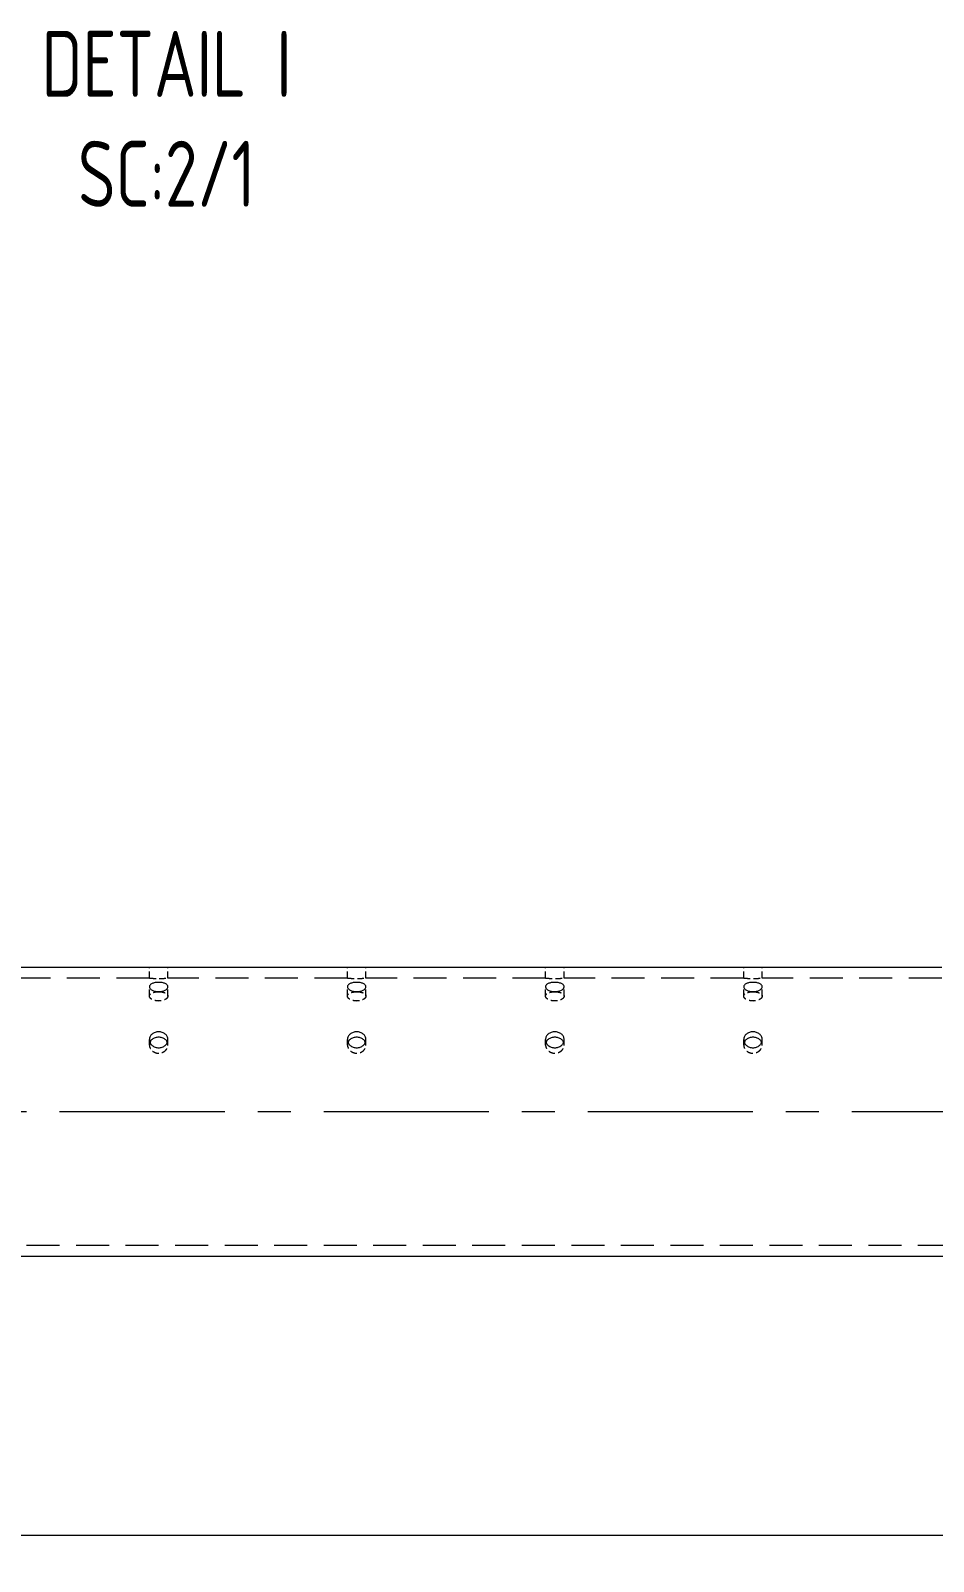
# Model space of a CAD drawing. Header units: millimetres. Extents: x -46397 to 283259, y -8690 to 23983.
# Drawn here: x 157375 to 158059, y 950 to 2110 of the extents above; entities that cross this region are included whole.
import ezdxf

# ---------------------------------------------------------------- set-up
doc = ezdxf.new("R2010")
doc.units = ezdxf.units.MM
doc.linetypes.add('CENTER', pattern=[2, 1.25, -0.25, 0.25, -0.25])
doc.linetypes.add('HIDDENX2', pattern=[0.75, 0.5, -0.25])
doc.layers.get('Defpoints').update_dxf_attribs({"lineweight": 0})
doc.layers.add('DUONGTAM', color=1, linetype='CENTER', lineweight=0)
doc.layers.add('PHANTOM 2', color=8, linetype='Continuous', lineweight=0)
doc.layers.add('flashshoot', color=7, linetype='Continuous')
doc.styles.add('GHI CHÚ 1', font='isocp_IV25.ttf', dxfattribs={"width": 0.8})
doc.styles.get("Standard").update_dxf_attribs({"font": 'isocp.shx', "width": 0.8})
doc.dimstyles.new('1-30SCALE', dxfattribs={"dimtxt": 75, "dimasz": 75, "dimexe": 37.5, "dimexo": 30, "dimgap": 30, "dimtad": 1, "dimtoh": 1, "dimdec": 0, "dimdsep": 46, "dimtxsty": 'GHI CHÚ 1', "dimcen": 0.09, "dimclrd": 256, "dimclre": 256, "dimclrt": 2, "dimadec": 0, "dimazin": 0, "dimtfac": 1, "dimtdec": 0, "dimtofl": 0, "dimtmove": 0, "dimatfit": 3, "dimfxl": 1, "dimlwd": 0, "dimlwe": 0, "dimarcsym": 0})

# ---------------------------------------------------------------- blocks, each defined once
blk = doc.blocks.new('A$C49aca623')
at = {"color": 2, "linetype": 'Continuous', "lineweight": 0, "ltscale": 10, "extrusion": (2.28848e-17, 1, 0)}
for p, q in [((-1497, -563.9), (-1633, -563.9)), ((-1347, -563.9), (-1483, -563.9)), ((-1197, -563.9), (-1333, -563.9)), ((-1047, -563.9), (-1183, -563.9)), ((-897, -563.9), (-1033, -563.9)), ((1960, -783), (-2832, -783))]:
    blk.add_line(p, q, dxfattribs=at)
at = {"color": 1, "linetype": 'HIDDENX2', "lineweight": 0, "ltscale": 10, "extrusion": (2.28848e-17, 1, 0)}
for p, q in [((-1497, -572.1), (-1497, -563.9)), ((-1483, -572.1), (-1483, -563.9)), ((-1347, -572.1), (-1347, -563.9)), ((-1333, -572.1), (-1333, -563.9)), ((-1197, -572.1), (-1197, -563.9)), ((-1183, -572.1), (-1183, -563.9)), ((-1047, -572.1), (-1047, -563.9)), ((-1033, -572.1), (-1033, -563.9)), ((-1497, -585.7), (-1497, -578.6)), ((-1483, -585.7), (-1483, -578.6)), ((-1347, -585.7), (-1347, -578.6)), ((-1333, -585.7), (-1333, -578.6)), ((-1197, -585.7), (-1197, -578.6)), ((-1183, -585.7), (-1183, -578.6)), ((-1047, -585.7), (-1047, -578.6)), ((-1033, -585.7), (-1033, -578.6)), ((-1497, -622.8), (-1497, -618.7)), ((-1483, -622.8), (-1483, -618.7)), ((-1347, -622.8), (-1347, -618.7)), ((-1333, -622.8), (-1333, -618.7)), ((-1197, -622.8), (-1197, -618.7)), ((-1183, -622.8), (-1183, -618.7)), ((-1047, -622.8), (-1047, -618.7)), ((-1033, -622.8), (-1033, -618.7))]:
    blk.add_line(p, q, dxfattribs=at)
at = {"color": 1, "linetype": 'HIDDENX2', "lineweight": 0, "ltscale": 50, "extrusion": (2.28848e-17, 1, 0)}
for p, q in [((-1497, -572.1), (-1633, -572.1)), ((-1347, -572.1), (-1483, -572.1)), ((-1197, -572.1), (-1333, -572.1)), ((-1047, -572.1), (-1183, -572.1)), ((-897, -572.1), (-1033, -572.1)), ((1960, -774.8), (-2832, -774.8))]:
    blk.add_line(p, q, dxfattribs=at)
at = {"color": 2, "linetype": 'Continuous', "lineweight": 0, "ltscale": 10}
for points, knots in [([(-1483, -563.9), (-1483, -563.9), (-1483, -563.9), (-1483.2, -563.9), (-1483.4, -563.9), (-1483.7, -563.9), (-1483.9, -564), (-1484.4, -564), (-1484.7, -564), (-1485.4, -564), (-1485.7, -564), (-1486.5, -564.1), (-1486.9, -564.1), (-1487.8, -564.1), (-1488.2, -564.1), (-1489.1, -564.1), (-1489.6, -564.1), (-1490.4, -564.1), (-1490.9, -564.1), (-1491.8, -564.1), (-1492.2, -564.1), (-1493.1, -564.1), (-1493.5, -564.1), (-1494.3, -564), (-1494.6, -564), (-1495.3, -564), (-1495.6, -564), (-1496.1, -564), (-1496.3, -563.9), (-1496.6, -563.9), (-1496.8, -563.9), (-1497, -563.9), (-1497, -563.9), (-1497, -563.9)], [10.550311, 10.550311, 10.550311, 10.550311, 11.869099, 11.869099, 13.187888, 13.187888, 14.506676, 14.506676, 15.825465, 15.825465, 17.144254, 17.144254, 18.463043, 18.463043, 19.781833, 19.781833, 21.100622, 21.100622, 22.419411, 22.419411, 23.7382, 23.7382, 25.05699, 25.05699, 26.375779, 26.375779, 27.694567, 27.694567, 29.013356, 29.013356, 30.332144, 30.332144, 31.650933, 31.650933, 31.650933, 31.650933]), ([(-1333, -563.9), (-1333, -563.9), (-1333, -563.9), (-1333.2, -563.9), (-1333.4, -563.9), (-1333.7, -563.9), (-1333.9, -564), (-1334.4, -564), (-1334.7, -564), (-1335.4, -564), (-1335.7, -564), (-1336.5, -564.1), (-1336.9, -564.1), (-1337.8, -564.1), (-1338.2, -564.1), (-1339.1, -564.1), (-1339.6, -564.1), (-1340.4, -564.1), (-1340.9, -564.1), (-1341.8, -564.1), (-1342.2, -564.1), (-1343.1, -564.1), (-1343.5, -564.1), (-1344.3, -564), (-1344.6, -564), (-1345.3, -564), (-1345.6, -564), (-1346.1, -564), (-1346.3, -563.9), (-1346.6, -563.9), (-1346.8, -563.9), (-1347, -563.9), (-1347, -563.9), (-1347, -563.9)], [10.550311, 10.550311, 10.550311, 10.550311, 11.869099, 11.869099, 13.187888, 13.187888, 14.506676, 14.506676, 15.825465, 15.825465, 17.144254, 17.144254, 18.463043, 18.463043, 19.781833, 19.781833, 21.100622, 21.100622, 22.419411, 22.419411, 23.7382, 23.7382, 25.05699, 25.05699, 26.375779, 26.375779, 27.694567, 27.694567, 29.013356, 29.013356, 30.332144, 30.332144, 31.650933, 31.650933, 31.650933, 31.650933]), ([(-1183, -563.9), (-1183, -563.9), (-1183, -563.9), (-1183.2, -563.9), (-1183.4, -563.9), (-1183.7, -563.9), (-1183.9, -564), (-1184.4, -564), (-1184.7, -564), (-1185.4, -564), (-1185.7, -564), (-1186.5, -564.1), (-1186.9, -564.1), (-1187.8, -564.1), (-1188.2, -564.1), (-1189.1, -564.1), (-1189.6, -564.1), (-1190.4, -564.1), (-1190.9, -564.1), (-1191.8, -564.1), (-1192.2, -564.1), (-1193.1, -564.1), (-1193.5, -564.1), (-1194.3, -564), (-1194.6, -564), (-1195.3, -564), (-1195.6, -564), (-1196.1, -564), (-1196.3, -563.9), (-1196.6, -563.9), (-1196.8, -563.9), (-1197, -563.9), (-1197, -563.9), (-1197, -563.9)], [10.550311, 10.550311, 10.550311, 10.550311, 11.869099, 11.869099, 13.187888, 13.187888, 14.506676, 14.506676, 15.825465, 15.825465, 17.144254, 17.144254, 18.463043, 18.463043, 19.781833, 19.781833, 21.100622, 21.100622, 22.419411, 22.419411, 23.7382, 23.7382, 25.05699, 25.05699, 26.375779, 26.375779, 27.694567, 27.694567, 29.013356, 29.013356, 30.332144, 30.332144, 31.650933, 31.650933, 31.650933, 31.650933]), ([(-1033, -563.9), (-1033, -563.9), (-1033, -563.9), (-1033.2, -563.9), (-1033.4, -563.9), (-1033.7, -563.9), (-1033.9, -564), (-1034.4, -564), (-1034.7, -564), (-1035.4, -564), (-1035.7, -564), (-1036.5, -564.1), (-1036.9, -564.1), (-1037.8, -564.1), (-1038.2, -564.1), (-1039.1, -564.1), (-1039.6, -564.1), (-1040.4, -564.1), (-1040.9, -564.1), (-1041.8, -564.1), (-1042.2, -564.1), (-1043.1, -564.1), (-1043.5, -564.1), (-1044.3, -564), (-1044.6, -564), (-1045.3, -564), (-1045.6, -564), (-1046.1, -564), (-1046.3, -563.9), (-1046.6, -563.9), (-1046.8, -563.9), (-1047, -563.9), (-1047, -563.9), (-1047, -563.9)], [10.550311, 10.550311, 10.550311, 10.550311, 11.869099, 11.869099, 13.187888, 13.187888, 14.506676, 14.506676, 15.825465, 15.825465, 17.144254, 17.144254, 18.463043, 18.463043, 19.781833, 19.781833, 21.100622, 21.100622, 22.419411, 22.419411, 23.7382, 23.7382, 25.05699, 25.05699, 26.375779, 26.375779, 27.694567, 27.694567, 29.013356, 29.013356, 30.332144, 30.332144, 31.650933, 31.650933, 31.650933, 31.650933]), ([(-1490, -575.3), (-1489.6, -575.3), (-1489.1, -575.3), (-1488.2, -575.4), (-1487.8, -575.4), (-1486.9, -575.6), (-1486.5, -575.7), (-1485.7, -575.9), (-1485.4, -576.1), (-1484.7, -576.3), (-1484.4, -576.5), (-1483.9, -576.9), (-1483.7, -577.1), (-1483.4, -577.5), (-1483.2, -577.7), (-1483, -578.1), (-1483, -578.4), (-1483, -578.8), (-1483, -579), (-1483.2, -579.5), (-1483.4, -579.7), (-1483.7, -580.2), (-1483.9, -580.4), (-1484.4, -580.8), (-1484.7, -581), (-1485.4, -581.3), (-1485.7, -581.5), (-1486.5, -581.8), (-1486.9, -581.9), (-1487.8, -582.1), (-1488.2, -582.1), (-1489.1, -582.2), (-1489.6, -582.3), (-1490.4, -582.3), (-1490.9, -582.2), (-1491.8, -582.1), (-1492.2, -582.1), (-1493.1, -581.9), (-1493.5, -581.8), (-1494.3, -581.5), (-1494.6, -581.3), (-1495.3, -581), (-1495.6, -580.8), (-1496.1, -580.4), (-1496.3, -580.2), (-1496.6, -579.7), (-1496.8, -579.5), (-1497, -579), (-1497, -578.8), (-1497, -578.4), (-1497, -578.1), (-1496.8, -577.7), (-1496.6, -577.5), (-1496.3, -577.1), (-1496.1, -576.9), (-1495.6, -576.5), (-1495.3, -576.3), (-1494.6, -576.1), (-1494.3, -575.9), (-1493.5, -575.7), (-1493.1, -575.6), (-1492.2, -575.4), (-1491.8, -575.4), (-1490.9, -575.3), (-1490.4, -575.3), (-1490, -575.3)], [0, 0, 0, 0, 1.318789, 1.318789, 2.637578, 2.637578, 3.956368, 3.956368, 5.275157, 5.275157, 6.593945, 6.593945, 7.912734, 7.912734, 9.231522, 9.231522, 10.550311, 10.550311, 11.869099, 11.869099, 13.187888, 13.187888, 14.506676, 14.506676, 15.825465, 15.825465, 17.144254, 17.144254, 18.463043, 18.463043, 19.781833, 19.781833, 21.100622, 21.100622, 22.419411, 22.419411, 23.7382, 23.7382, 25.05699, 25.05699, 26.375779, 26.375779, 27.694567, 27.694567, 29.013356, 29.013356, 30.332144, 30.332144, 31.650933, 31.650933, 32.969721, 32.969721, 34.28851, 34.28851, 35.607298, 35.607298, 36.926087, 36.926087, 38.244876, 38.244876, 39.563665, 39.563665, 40.882454, 40.882454, 42.201244, 42.201244, 42.201244, 42.201244]), ([(-1340, -575.3), (-1339.6, -575.3), (-1339.1, -575.3), (-1338.2, -575.4), (-1337.8, -575.4), (-1336.9, -575.6), (-1336.5, -575.7), (-1335.7, -575.9), (-1335.4, -576.1), (-1334.7, -576.3), (-1334.4, -576.5), (-1333.9, -576.9), (-1333.7, -577.1), (-1333.4, -577.5), (-1333.2, -577.7), (-1333, -578.1), (-1333, -578.4), (-1333, -578.8), (-1333, -579), (-1333.2, -579.5), (-1333.4, -579.7), (-1333.7, -580.2), (-1333.9, -580.4), (-1334.4, -580.8), (-1334.7, -581), (-1335.4, -581.3), (-1335.7, -581.5), (-1336.5, -581.8), (-1336.9, -581.9), (-1337.8, -582.1), (-1338.2, -582.1), (-1339.1, -582.2), (-1339.6, -582.3), (-1340.4, -582.3), (-1340.9, -582.2), (-1341.8, -582.1), (-1342.2, -582.1), (-1343.1, -581.9), (-1343.5, -581.8), (-1344.3, -581.5), (-1344.6, -581.3), (-1345.3, -581), (-1345.6, -580.8), (-1346.1, -580.4), (-1346.3, -580.2), (-1346.6, -579.7), (-1346.8, -579.5), (-1347, -579), (-1347, -578.8), (-1347, -578.4), (-1347, -578.1), (-1346.8, -577.7), (-1346.6, -577.5), (-1346.3, -577.1), (-1346.1, -576.9), (-1345.6, -576.5), (-1345.3, -576.3), (-1344.6, -576.1), (-1344.3, -575.9), (-1343.5, -575.7), (-1343.1, -575.6), (-1342.2, -575.4), (-1341.8, -575.4), (-1340.9, -575.3), (-1340.4, -575.3), (-1340, -575.3)], [0, 0, 0, 0, 1.318789, 1.318789, 2.637578, 2.637578, 3.956368, 3.956368, 5.275157, 5.275157, 6.593945, 6.593945, 7.912734, 7.912734, 9.231522, 9.231522, 10.550311, 10.550311, 11.869099, 11.869099, 13.187888, 13.187888, 14.506676, 14.506676, 15.825465, 15.825465, 17.144254, 17.144254, 18.463043, 18.463043, 19.781833, 19.781833, 21.100622, 21.100622, 22.419411, 22.419411, 23.7382, 23.7382, 25.05699, 25.05699, 26.375779, 26.375779, 27.694567, 27.694567, 29.013356, 29.013356, 30.332144, 30.332144, 31.650933, 31.650933, 32.969721, 32.969721, 34.28851, 34.28851, 35.607298, 35.607298, 36.926087, 36.926087, 38.244876, 38.244876, 39.563665, 39.563665, 40.882454, 40.882454, 42.201244, 42.201244, 42.201244, 42.201244]), ([(-1190, -575.3), (-1189.6, -575.3), (-1189.1, -575.3), (-1188.2, -575.4), (-1187.8, -575.4), (-1186.9, -575.6), (-1186.5, -575.7), (-1185.7, -575.9), (-1185.4, -576.1), (-1184.7, -576.3), (-1184.4, -576.5), (-1183.9, -576.9), (-1183.7, -577.1), (-1183.4, -577.5), (-1183.2, -577.7), (-1183, -578.1), (-1183, -578.4), (-1183, -578.8), (-1183, -579), (-1183.2, -579.5), (-1183.4, -579.7), (-1183.7, -580.2), (-1183.9, -580.4), (-1184.4, -580.8), (-1184.7, -581), (-1185.4, -581.3), (-1185.7, -581.5), (-1186.5, -581.8), (-1186.9, -581.9), (-1187.8, -582.1), (-1188.2, -582.1), (-1189.1, -582.2), (-1189.6, -582.3), (-1190.4, -582.3), (-1190.9, -582.2), (-1191.8, -582.1), (-1192.2, -582.1), (-1193.1, -581.9), (-1193.5, -581.8), (-1194.3, -581.5), (-1194.6, -581.3), (-1195.3, -581), (-1195.6, -580.8), (-1196.1, -580.4), (-1196.3, -580.2), (-1196.6, -579.7), (-1196.8, -579.5), (-1197, -579), (-1197, -578.8), (-1197, -578.4), (-1197, -578.1), (-1196.8, -577.7), (-1196.6, -577.5), (-1196.3, -577.1), (-1196.1, -576.9), (-1195.6, -576.5), (-1195.3, -576.3), (-1194.6, -576.1), (-1194.3, -575.9), (-1193.5, -575.7), (-1193.1, -575.6), (-1192.2, -575.4), (-1191.8, -575.4), (-1190.9, -575.3), (-1190.4, -575.3), (-1190, -575.3)], [0, 0, 0, 0, 1.318789, 1.318789, 2.637578, 2.637578, 3.956368, 3.956368, 5.275157, 5.275157, 6.593945, 6.593945, 7.912734, 7.912734, 9.231522, 9.231522, 10.550311, 10.550311, 11.869099, 11.869099, 13.187888, 13.187888, 14.506676, 14.506676, 15.825465, 15.825465, 17.144254, 17.144254, 18.463043, 18.463043, 19.781833, 19.781833, 21.100622, 21.100622, 22.419411, 22.419411, 23.7382, 23.7382, 25.05699, 25.05699, 26.375779, 26.375779, 27.694567, 27.694567, 29.013356, 29.013356, 30.332144, 30.332144, 31.650933, 31.650933, 32.969721, 32.969721, 34.28851, 34.28851, 35.607298, 35.607298, 36.926087, 36.926087, 38.244876, 38.244876, 39.563665, 39.563665, 40.882454, 40.882454, 42.201244, 42.201244, 42.201244, 42.201244]), ([(-1040, -575.3), (-1039.6, -575.3), (-1039.1, -575.3), (-1038.2, -575.4), (-1037.8, -575.4), (-1036.9, -575.6), (-1036.5, -575.7), (-1035.7, -575.9), (-1035.4, -576.1), (-1034.7, -576.3), (-1034.4, -576.5), (-1033.9, -576.9), (-1033.7, -577.1), (-1033.4, -577.5), (-1033.2, -577.7), (-1033, -578.1), (-1033, -578.4), (-1033, -578.8), (-1033, -579), (-1033.2, -579.5), (-1033.4, -579.7), (-1033.7, -580.2), (-1033.9, -580.4), (-1034.4, -580.8), (-1034.7, -581), (-1035.4, -581.3), (-1035.7, -581.5), (-1036.5, -581.8), (-1036.9, -581.9), (-1037.8, -582.1), (-1038.2, -582.1), (-1039.1, -582.2), (-1039.6, -582.3), (-1040.4, -582.3), (-1040.9, -582.2), (-1041.8, -582.1), (-1042.2, -582.1), (-1043.1, -581.9), (-1043.5, -581.8), (-1044.3, -581.5), (-1044.6, -581.3), (-1045.3, -581), (-1045.6, -580.8), (-1046.1, -580.4), (-1046.3, -580.2), (-1046.6, -579.7), (-1046.8, -579.5), (-1047, -579), (-1047, -578.8), (-1047, -578.4), (-1047, -578.1), (-1046.8, -577.7), (-1046.6, -577.5), (-1046.3, -577.1), (-1046.1, -576.9), (-1045.6, -576.5), (-1045.3, -576.3), (-1044.6, -576.1), (-1044.3, -575.9), (-1043.5, -575.7), (-1043.1, -575.6), (-1042.2, -575.4), (-1041.8, -575.4), (-1040.9, -575.3), (-1040.4, -575.3), (-1040, -575.3)], [0, 0, 0, 0, 1.318789, 1.318789, 2.637578, 2.637578, 3.956368, 3.956368, 5.275157, 5.275157, 6.593945, 6.593945, 7.912734, 7.912734, 9.231522, 9.231522, 10.550311, 10.550311, 11.869099, 11.869099, 13.187888, 13.187888, 14.506676, 14.506676, 15.825465, 15.825465, 17.144254, 17.144254, 18.463043, 18.463043, 19.781833, 19.781833, 21.100622, 21.100622, 22.419411, 22.419411, 23.7382, 23.7382, 25.05699, 25.05699, 26.375779, 26.375779, 27.694567, 27.694567, 29.013356, 29.013356, 30.332144, 30.332144, 31.650933, 31.650933, 32.969721, 32.969721, 34.28851, 34.28851, 35.607298, 35.607298, 36.926087, 36.926087, 38.244876, 38.244876, 39.563665, 39.563665, 40.882454, 40.882454, 42.201244, 42.201244, 42.201244, 42.201244]), ([(-1490, -612.7), (-1489.6, -612.7), (-1489.1, -612.8), (-1488.2, -612.9), (-1487.8, -613), (-1486.9, -613.3), (-1486.5, -613.5), (-1485.7, -613.9), (-1485.4, -614.2), (-1484.7, -614.7), (-1484.4, -615), (-1483.9, -615.7), (-1483.7, -616), (-1483.4, -616.7), (-1483.2, -617.1), (-1483, -617.9), (-1483, -618.3), (-1483, -619.1), (-1483, -619.5), (-1483.2, -620.2), (-1483.4, -620.6), (-1483.7, -621.4), (-1483.9, -621.8), (-1484.4, -622.4), (-1484.7, -622.7), (-1485.4, -623.3), (-1485.7, -623.6), (-1486.5, -624), (-1486.9, -624.2), (-1487.8, -624.5), (-1488.2, -624.7), (-1489.1, -624.8), (-1489.6, -624.8), (-1490.4, -624.8), (-1490.9, -624.8), (-1491.8, -624.7), (-1492.2, -624.5), (-1493.1, -624.2), (-1493.5, -624), (-1494.3, -623.6), (-1494.6, -623.3), (-1495.3, -622.7), (-1495.6, -622.4), (-1496.1, -621.8), (-1496.3, -621.4), (-1496.6, -620.6), (-1496.8, -620.2), (-1497, -619.5), (-1497, -619.1), (-1497, -618.3), (-1497, -617.9), (-1496.8, -617.1), (-1496.6, -616.7), (-1496.3, -616), (-1496.1, -615.7), (-1495.6, -615), (-1495.3, -614.7), (-1494.6, -614.2), (-1494.3, -613.9), (-1493.5, -613.5), (-1493.1, -613.3), (-1492.2, -613), (-1491.8, -612.9), (-1490.9, -612.8), (-1490.4, -612.7), (-1490, -612.7)], [0, 0, 0, 0, 1.318789, 1.318789, 2.637578, 2.637578, 3.956368, 3.956368, 5.275157, 5.275157, 6.593945, 6.593945, 7.912734, 7.912734, 9.231522, 9.231522, 10.550311, 10.550311, 11.869099, 11.869099, 13.187888, 13.187888, 14.506676, 14.506676, 15.825465, 15.825465, 17.144254, 17.144254, 18.463043, 18.463043, 19.781833, 19.781833, 21.100622, 21.100622, 22.419411, 22.419411, 23.7382, 23.7382, 25.05699, 25.05699, 26.375779, 26.375779, 27.694567, 27.694567, 29.013356, 29.013356, 30.332144, 30.332144, 31.650933, 31.650933, 32.969721, 32.969721, 34.28851, 34.28851, 35.607298, 35.607298, 36.926087, 36.926087, 38.244876, 38.244876, 39.563665, 39.563665, 40.882454, 40.882454, 42.201244, 42.201244, 42.201244, 42.201244]), ([(-1340, -612.7), (-1339.6, -612.7), (-1339.1, -612.8), (-1338.2, -612.9), (-1337.8, -613), (-1336.9, -613.3), (-1336.5, -613.5), (-1335.7, -613.9), (-1335.4, -614.2), (-1334.7, -614.7), (-1334.4, -615), (-1333.9, -615.7), (-1333.7, -616), (-1333.4, -616.7), (-1333.2, -617.1), (-1333, -617.9), (-1333, -618.3), (-1333, -619.1), (-1333, -619.5), (-1333.2, -620.2), (-1333.4, -620.6), (-1333.7, -621.4), (-1333.9, -621.8), (-1334.4, -622.4), (-1334.7, -622.7), (-1335.4, -623.3), (-1335.7, -623.6), (-1336.5, -624), (-1336.9, -624.2), (-1337.8, -624.5), (-1338.2, -624.7), (-1339.1, -624.8), (-1339.6, -624.8), (-1340.4, -624.8), (-1340.9, -624.8), (-1341.8, -624.7), (-1342.2, -624.5), (-1343.1, -624.2), (-1343.5, -624), (-1344.3, -623.6), (-1344.6, -623.3), (-1345.3, -622.7), (-1345.6, -622.4), (-1346.1, -621.8), (-1346.3, -621.4), (-1346.6, -620.6), (-1346.8, -620.2), (-1347, -619.5), (-1347, -619.1), (-1347, -618.3), (-1347, -617.9), (-1346.8, -617.1), (-1346.6, -616.7), (-1346.3, -616), (-1346.1, -615.7), (-1345.6, -615), (-1345.3, -614.7), (-1344.6, -614.2), (-1344.3, -613.9), (-1343.5, -613.5), (-1343.1, -613.3), (-1342.2, -613), (-1341.8, -612.9), (-1340.9, -612.8), (-1340.4, -612.7), (-1340, -612.7)], [0, 0, 0, 0, 1.318789, 1.318789, 2.637578, 2.637578, 3.956368, 3.956368, 5.275157, 5.275157, 6.593945, 6.593945, 7.912734, 7.912734, 9.231522, 9.231522, 10.550311, 10.550311, 11.869099, 11.869099, 13.187888, 13.187888, 14.506676, 14.506676, 15.825465, 15.825465, 17.144254, 17.144254, 18.463043, 18.463043, 19.781833, 19.781833, 21.100622, 21.100622, 22.419411, 22.419411, 23.7382, 23.7382, 25.05699, 25.05699, 26.375779, 26.375779, 27.694567, 27.694567, 29.013356, 29.013356, 30.332144, 30.332144, 31.650933, 31.650933, 32.969721, 32.969721, 34.28851, 34.28851, 35.607298, 35.607298, 36.926087, 36.926087, 38.244876, 38.244876, 39.563665, 39.563665, 40.882454, 40.882454, 42.201244, 42.201244, 42.201244, 42.201244]), ([(-1190, -612.7), (-1189.6, -612.7), (-1189.1, -612.8), (-1188.2, -612.9), (-1187.8, -613), (-1186.9, -613.3), (-1186.5, -613.5), (-1185.7, -613.9), (-1185.4, -614.2), (-1184.7, -614.7), (-1184.4, -615), (-1183.9, -615.7), (-1183.7, -616), (-1183.4, -616.7), (-1183.2, -617.1), (-1183, -617.9), (-1183, -618.3), (-1183, -619.1), (-1183, -619.5), (-1183.2, -620.2), (-1183.4, -620.6), (-1183.7, -621.4), (-1183.9, -621.8), (-1184.4, -622.4), (-1184.7, -622.7), (-1185.4, -623.3), (-1185.7, -623.6), (-1186.5, -624), (-1186.9, -624.2), (-1187.8, -624.5), (-1188.2, -624.7), (-1189.1, -624.8), (-1189.6, -624.8), (-1190.4, -624.8), (-1190.9, -624.8), (-1191.8, -624.7), (-1192.2, -624.5), (-1193.1, -624.2), (-1193.5, -624), (-1194.3, -623.6), (-1194.6, -623.3), (-1195.3, -622.7), (-1195.6, -622.4), (-1196.1, -621.8), (-1196.3, -621.4), (-1196.6, -620.6), (-1196.8, -620.2), (-1197, -619.5), (-1197, -619.1), (-1197, -618.3), (-1197, -617.9), (-1196.8, -617.1), (-1196.6, -616.7), (-1196.3, -616), (-1196.1, -615.7), (-1195.6, -615), (-1195.3, -614.7), (-1194.6, -614.2), (-1194.3, -613.9), (-1193.5, -613.5), (-1193.1, -613.3), (-1192.2, -613), (-1191.8, -612.9), (-1190.9, -612.8), (-1190.4, -612.7), (-1190, -612.7)], [0, 0, 0, 0, 1.318789, 1.318789, 2.637578, 2.637578, 3.956368, 3.956368, 5.275157, 5.275157, 6.593945, 6.593945, 7.912734, 7.912734, 9.231522, 9.231522, 10.550311, 10.550311, 11.869099, 11.869099, 13.187888, 13.187888, 14.506676, 14.506676, 15.825465, 15.825465, 17.144254, 17.144254, 18.463043, 18.463043, 19.781833, 19.781833, 21.100622, 21.100622, 22.419411, 22.419411, 23.7382, 23.7382, 25.05699, 25.05699, 26.375779, 26.375779, 27.694567, 27.694567, 29.013356, 29.013356, 30.332144, 30.332144, 31.650933, 31.650933, 32.969721, 32.969721, 34.28851, 34.28851, 35.607298, 35.607298, 36.926087, 36.926087, 38.244876, 38.244876, 39.563665, 39.563665, 40.882454, 40.882454, 42.201244, 42.201244, 42.201244, 42.201244]), ([(-1040, -612.7), (-1039.6, -612.7), (-1039.1, -612.8), (-1038.2, -612.9), (-1037.8, -613), (-1036.9, -613.3), (-1036.5, -613.5), (-1035.7, -613.9), (-1035.4, -614.2), (-1034.7, -614.7), (-1034.4, -615), (-1033.9, -615.7), (-1033.7, -616), (-1033.4, -616.7), (-1033.2, -617.1), (-1033, -617.9), (-1033, -618.3), (-1033, -619.1), (-1033, -619.5), (-1033.2, -620.2), (-1033.4, -620.6), (-1033.7, -621.4), (-1033.9, -621.8), (-1034.4, -622.4), (-1034.7, -622.7), (-1035.4, -623.3), (-1035.7, -623.6), (-1036.5, -624), (-1036.9, -624.2), (-1037.8, -624.5), (-1038.2, -624.7), (-1039.1, -624.8), (-1039.6, -624.8), (-1040.4, -624.8), (-1040.9, -624.8), (-1041.8, -624.7), (-1042.2, -624.5), (-1043.1, -624.2), (-1043.5, -624), (-1044.3, -623.6), (-1044.6, -623.3), (-1045.3, -622.7), (-1045.6, -622.4), (-1046.1, -621.8), (-1046.3, -621.4), (-1046.6, -620.6), (-1046.8, -620.2), (-1047, -619.5), (-1047, -619.1), (-1047, -618.3), (-1047, -617.9), (-1046.8, -617.1), (-1046.6, -616.7), (-1046.3, -616), (-1046.1, -615.7), (-1045.6, -615), (-1045.3, -614.7), (-1044.6, -614.2), (-1044.3, -613.9), (-1043.5, -613.5), (-1043.1, -613.3), (-1042.2, -613), (-1041.8, -612.9), (-1040.9, -612.8), (-1040.4, -612.7), (-1040, -612.7)], [0, 0, 0, 0, 1.318789, 1.318789, 2.637578, 2.637578, 3.956368, 3.956368, 5.275157, 5.275157, 6.593945, 6.593945, 7.912734, 7.912734, 9.231522, 9.231522, 10.550311, 10.550311, 11.869099, 11.869099, 13.187888, 13.187888, 14.506676, 14.506676, 15.825465, 15.825465, 17.144254, 17.144254, 18.463043, 18.463043, 19.781833, 19.781833, 21.100622, 21.100622, 22.419411, 22.419411, 23.7382, 23.7382, 25.05699, 25.05699, 26.375779, 26.375779, 27.694567, 27.694567, 29.013356, 29.013356, 30.332144, 30.332144, 31.650933, 31.650933, 32.969721, 32.969721, 34.28851, 34.28851, 35.607298, 35.607298, 36.926087, 36.926087, 38.244876, 38.244876, 39.563665, 39.563665, 40.882454, 40.882454, 42.201244, 42.201244, 42.201244, 42.201244]), ([(-1490, -616.8), (-1490.4, -616.8), (-1490.9, -616.9), (-1491.8, -617), (-1492.2, -617.1), (-1493.1, -617.4), (-1493.5, -617.6), (-1494.3, -618), (-1494.6, -618.3), (-1495.3, -618.8), (-1495.6, -619.1), (-1496.1, -619.7), (-1496.3, -620.1), (-1496.5, -620.6), (-1496.6, -620.6), (-1496.6, -620.7)], [0, 0, 0, 0, 1.318854, 1.318854, 2.637708, 2.637708, 3.956563, 3.956563, 5.275417, 5.275417, 6.59427, 6.59427, 7.913123, 7.913123, 8.233495, 8.233495, 8.233495, 8.233495]), ([(-1483.4, -620.7), (-1483.4, -620.6), (-1483.5, -620.6), (-1483.7, -620.1), (-1483.9, -619.7), (-1484.4, -619.1), (-1484.7, -618.8), (-1485.4, -618.3), (-1485.7, -618), (-1486.5, -617.6), (-1486.9, -617.4), (-1487.8, -617.1), (-1488.2, -617), (-1489.1, -616.9), (-1489.6, -616.8), (-1490, -616.8)], [33.969824, 33.969824, 33.969824, 33.969824, 34.290196, 34.290196, 35.609049, 35.609049, 36.927902, 36.927902, 38.246757, 38.246757, 39.565611, 39.565611, 40.884465, 40.884465, 42.203319, 42.203319, 42.203319, 42.203319]), ([(-1340, -616.8), (-1340.4, -616.8), (-1340.9, -616.9), (-1341.8, -617), (-1342.2, -617.1), (-1343.1, -617.4), (-1343.5, -617.6), (-1344.3, -618), (-1344.6, -618.3), (-1345.3, -618.8), (-1345.6, -619.1), (-1346.1, -619.7), (-1346.3, -620.1), (-1346.5, -620.6), (-1346.6, -620.6), (-1346.6, -620.7)], [0, 0, 0, 0, 1.318854, 1.318854, 2.637708, 2.637708, 3.956563, 3.956563, 5.275417, 5.275417, 6.59427, 6.59427, 7.913123, 7.913123, 8.233495, 8.233495, 8.233495, 8.233495]), ([(-1333.4, -620.7), (-1333.4, -620.6), (-1333.5, -620.6), (-1333.7, -620.1), (-1333.9, -619.7), (-1334.4, -619.1), (-1334.7, -618.8), (-1335.4, -618.3), (-1335.7, -618), (-1336.5, -617.6), (-1336.9, -617.4), (-1337.8, -617.1), (-1338.2, -617), (-1339.1, -616.9), (-1339.6, -616.8), (-1340, -616.8)], [33.969824, 33.969824, 33.969824, 33.969824, 34.290196, 34.290196, 35.609049, 35.609049, 36.927902, 36.927902, 38.246757, 38.246757, 39.565611, 39.565611, 40.884465, 40.884465, 42.203319, 42.203319, 42.203319, 42.203319]), ([(-1190, -616.8), (-1190.4, -616.8), (-1190.9, -616.9), (-1191.8, -617), (-1192.2, -617.1), (-1193.1, -617.4), (-1193.5, -617.6), (-1194.3, -618), (-1194.6, -618.3), (-1195.3, -618.8), (-1195.6, -619.1), (-1196.1, -619.7), (-1196.3, -620.1), (-1196.5, -620.6), (-1196.6, -620.6), (-1196.6, -620.7)], [0, 0, 0, 0, 1.318854, 1.318854, 2.637708, 2.637708, 3.956563, 3.956563, 5.275417, 5.275417, 6.59427, 6.59427, 7.913123, 7.913123, 8.233495, 8.233495, 8.233495, 8.233495]), ([(-1183.4, -620.7), (-1183.4, -620.6), (-1183.5, -620.6), (-1183.7, -620.1), (-1183.9, -619.7), (-1184.4, -619.1), (-1184.7, -618.8), (-1185.4, -618.3), (-1185.7, -618), (-1186.5, -617.6), (-1186.9, -617.4), (-1187.8, -617.1), (-1188.2, -617), (-1189.1, -616.9), (-1189.6, -616.8), (-1190, -616.8)], [33.969824, 33.969824, 33.969824, 33.969824, 34.290196, 34.290196, 35.609049, 35.609049, 36.927902, 36.927902, 38.246757, 38.246757, 39.565611, 39.565611, 40.884465, 40.884465, 42.203319, 42.203319, 42.203319, 42.203319]), ([(-1040, -616.8), (-1040.4, -616.8), (-1040.9, -616.9), (-1041.8, -617), (-1042.2, -617.1), (-1043.1, -617.4), (-1043.5, -617.6), (-1044.3, -618), (-1044.6, -618.3), (-1045.3, -618.8), (-1045.6, -619.1), (-1046.1, -619.7), (-1046.3, -620.1), (-1046.5, -620.6), (-1046.6, -620.6), (-1046.6, -620.7)], [0, 0, 0, 0, 1.318854, 1.318854, 2.637708, 2.637708, 3.956563, 3.956563, 5.275417, 5.275417, 6.59427, 6.59427, 7.913123, 7.913123, 8.233495, 8.233495, 8.233495, 8.233495]), ([(-1033.4, -620.7), (-1033.4, -620.6), (-1033.5, -620.6), (-1033.7, -620.1), (-1033.9, -619.7), (-1034.4, -619.1), (-1034.7, -618.8), (-1035.4, -618.3), (-1035.7, -618), (-1036.5, -617.6), (-1036.9, -617.4), (-1037.8, -617.1), (-1038.2, -617), (-1039.1, -616.9), (-1039.6, -616.8), (-1040, -616.8)], [33.969824, 33.969824, 33.969824, 33.969824, 34.290196, 34.290196, 35.609049, 35.609049, 36.927902, 36.927902, 38.246757, 38.246757, 39.565611, 39.565611, 40.884465, 40.884465, 42.203319, 42.203319, 42.203319, 42.203319])]:
    blk.add_open_spline(points, degree=3, knots=knots, dxfattribs=at)
at = {"color": 1, "linetype": 'HIDDENX2', "lineweight": 0, "ltscale": 10}
for points, knots in [([(-1497, -572.1), (-1497, -572.1), (-1497, -572.1), (-1496.8, -572.1), (-1496.6, -572.1), (-1496.3, -572.1), (-1496.1, -572.1), (-1495.6, -572.2), (-1495.3, -572.2), (-1494.6, -572.2), (-1494.3, -572.2), (-1493.5, -572.3), (-1493.1, -572.3), (-1492.2, -572.3), (-1491.8, -572.3), (-1490.9, -572.3), (-1490.4, -572.3), (-1489.6, -572.3), (-1489.1, -572.3), (-1488.2, -572.3), (-1487.8, -572.3), (-1486.9, -572.3), (-1486.5, -572.3), (-1485.7, -572.2), (-1485.4, -572.2), (-1484.7, -572.2), (-1484.4, -572.2), (-1483.9, -572.1), (-1483.7, -572.1), (-1483.4, -572.1), (-1483.2, -572.1), (-1483, -572.1), (-1483, -572.1), (-1483, -572.1)], [10.55083, 10.55083, 10.55083, 10.55083, 11.869683, 11.869683, 13.188536, 13.188536, 14.507389, 14.507389, 15.826243, 15.826243, 17.145097, 17.145097, 18.463951, 18.463951, 19.782805, 19.782805, 21.10166, 21.10166, 22.420514, 22.420514, 23.739368, 23.739368, 25.058222, 25.058222, 26.377077, 26.377077, 27.69593, 27.69593, 29.014783, 29.014783, 30.333636, 30.333636, 31.652489, 31.652489, 31.652489, 31.652489]), ([(-1347, -572.1), (-1347, -572.1), (-1347, -572.1), (-1346.8, -572.1), (-1346.6, -572.1), (-1346.3, -572.1), (-1346.1, -572.1), (-1345.6, -572.2), (-1345.3, -572.2), (-1344.6, -572.2), (-1344.3, -572.2), (-1343.5, -572.3), (-1343.1, -572.3), (-1342.2, -572.3), (-1341.8, -572.3), (-1340.9, -572.3), (-1340.4, -572.3), (-1339.6, -572.3), (-1339.1, -572.3), (-1338.2, -572.3), (-1337.8, -572.3), (-1336.9, -572.3), (-1336.5, -572.3), (-1335.7, -572.2), (-1335.4, -572.2), (-1334.7, -572.2), (-1334.4, -572.2), (-1333.9, -572.1), (-1333.7, -572.1), (-1333.4, -572.1), (-1333.2, -572.1), (-1333, -572.1), (-1333, -572.1), (-1333, -572.1)], [10.55083, 10.55083, 10.55083, 10.55083, 11.869683, 11.869683, 13.188536, 13.188536, 14.507389, 14.507389, 15.826243, 15.826243, 17.145097, 17.145097, 18.463951, 18.463951, 19.782805, 19.782805, 21.10166, 21.10166, 22.420514, 22.420514, 23.739368, 23.739368, 25.058222, 25.058222, 26.377077, 26.377077, 27.69593, 27.69593, 29.014783, 29.014783, 30.333636, 30.333636, 31.652489, 31.652489, 31.652489, 31.652489]), ([(-1197, -572.1), (-1197, -572.1), (-1197, -572.1), (-1196.8, -572.1), (-1196.6, -572.1), (-1196.3, -572.1), (-1196.1, -572.1), (-1195.6, -572.2), (-1195.3, -572.2), (-1194.6, -572.2), (-1194.3, -572.2), (-1193.5, -572.3), (-1193.1, -572.3), (-1192.2, -572.3), (-1191.8, -572.3), (-1190.9, -572.3), (-1190.4, -572.3), (-1189.6, -572.3), (-1189.1, -572.3), (-1188.2, -572.3), (-1187.8, -572.3), (-1186.9, -572.3), (-1186.5, -572.3), (-1185.7, -572.2), (-1185.4, -572.2), (-1184.7, -572.2), (-1184.4, -572.2), (-1183.9, -572.1), (-1183.7, -572.1), (-1183.4, -572.1), (-1183.2, -572.1), (-1183, -572.1), (-1183, -572.1), (-1183, -572.1)], [10.55083, 10.55083, 10.55083, 10.55083, 11.869683, 11.869683, 13.188536, 13.188536, 14.507389, 14.507389, 15.826243, 15.826243, 17.145097, 17.145097, 18.463951, 18.463951, 19.782805, 19.782805, 21.10166, 21.10166, 22.420514, 22.420514, 23.739368, 23.739368, 25.058222, 25.058222, 26.377077, 26.377077, 27.69593, 27.69593, 29.014783, 29.014783, 30.333636, 30.333636, 31.652489, 31.652489, 31.652489, 31.652489]), ([(-1047, -572.1), (-1047, -572.1), (-1047, -572.1), (-1046.8, -572.1), (-1046.6, -572.1), (-1046.3, -572.1), (-1046.1, -572.1), (-1045.6, -572.2), (-1045.3, -572.2), (-1044.6, -572.2), (-1044.3, -572.2), (-1043.5, -572.3), (-1043.1, -572.3), (-1042.2, -572.3), (-1041.8, -572.3), (-1040.9, -572.3), (-1040.4, -572.3), (-1039.6, -572.3), (-1039.1, -572.3), (-1038.2, -572.3), (-1037.8, -572.3), (-1036.9, -572.3), (-1036.5, -572.3), (-1035.7, -572.2), (-1035.4, -572.2), (-1034.7, -572.2), (-1034.4, -572.2), (-1033.9, -572.1), (-1033.7, -572.1), (-1033.4, -572.1), (-1033.2, -572.1), (-1033, -572.1), (-1033, -572.1), (-1033, -572.1)], [10.55083, 10.55083, 10.55083, 10.55083, 11.869683, 11.869683, 13.188536, 13.188536, 14.507389, 14.507389, 15.826243, 15.826243, 17.145097, 17.145097, 18.463951, 18.463951, 19.782805, 19.782805, 21.10166, 21.10166, 22.420514, 22.420514, 23.739368, 23.739368, 25.058222, 25.058222, 26.377077, 26.377077, 27.69593, 27.69593, 29.014783, 29.014783, 30.333636, 30.333636, 31.652489, 31.652489, 31.652489, 31.652489]), ([(-1490, -582.4), (-1490.4, -582.4), (-1490.9, -582.4), (-1491.8, -582.5), (-1492.2, -582.5), (-1493.1, -582.7), (-1493.5, -582.8), (-1494.3, -583), (-1494.6, -583.1), (-1495.3, -583.4), (-1495.6, -583.6), (-1496.1, -584), (-1496.3, -584.1), (-1496.6, -584.6), (-1496.8, -584.8), (-1497, -585.2), (-1497, -585.4), (-1497, -585.9), (-1497, -586.1), (-1496.8, -586.6), (-1496.6, -586.8), (-1496.3, -587.3), (-1496.1, -587.5), (-1495.6, -587.9), (-1495.3, -588.1), (-1494.6, -588.4), (-1494.3, -588.6), (-1493.5, -588.9), (-1493.1, -589), (-1492.2, -589.2), (-1491.8, -589.2), (-1490.9, -589.3), (-1490.4, -589.4), (-1489.6, -589.4), (-1489.1, -589.3), (-1488.2, -589.2), (-1487.8, -589.2), (-1486.9, -589), (-1486.5, -588.9), (-1485.7, -588.6), (-1485.4, -588.4), (-1484.7, -588.1), (-1484.4, -587.9), (-1483.9, -587.5), (-1483.7, -587.3), (-1483.4, -586.8), (-1483.2, -586.6), (-1483, -586.1), (-1483, -585.9), (-1483, -585.4), (-1483, -585.2), (-1483.2, -584.8), (-1483.4, -584.6), (-1483.7, -584.1), (-1483.9, -584), (-1484.4, -583.6), (-1484.7, -583.4), (-1485.4, -583.1), (-1485.7, -583), (-1486.5, -582.8), (-1486.9, -582.7), (-1487.8, -582.5), (-1488.2, -582.5), (-1489.1, -582.4), (-1489.6, -582.4), (-1490, -582.4)], [0, 0, 0, 0, 1.318854, 1.318854, 2.637708, 2.637708, 3.956563, 3.956563, 5.275417, 5.275417, 6.59427, 6.59427, 7.913123, 7.913123, 9.231977, 9.231977, 10.55083, 10.55083, 11.869683, 11.869683, 13.188536, 13.188536, 14.507389, 14.507389, 15.826243, 15.826243, 17.145097, 17.145097, 18.463951, 18.463951, 19.782805, 19.782805, 21.10166, 21.10166, 22.420514, 22.420514, 23.739368, 23.739368, 25.058222, 25.058222, 26.377077, 26.377077, 27.69593, 27.69593, 29.014783, 29.014783, 30.333636, 30.333636, 31.652489, 31.652489, 32.971343, 32.971343, 34.290196, 34.290196, 35.609049, 35.609049, 36.927902, 36.927902, 38.246757, 38.246757, 39.565611, 39.565611, 40.884465, 40.884465, 42.203319, 42.203319, 42.203319, 42.203319]), ([(-1340, -582.4), (-1340.4, -582.4), (-1340.9, -582.4), (-1341.8, -582.5), (-1342.2, -582.5), (-1343.1, -582.7), (-1343.5, -582.8), (-1344.3, -583), (-1344.6, -583.1), (-1345.3, -583.4), (-1345.6, -583.6), (-1346.1, -584), (-1346.3, -584.1), (-1346.6, -584.6), (-1346.8, -584.8), (-1347, -585.2), (-1347, -585.4), (-1347, -585.9), (-1347, -586.1), (-1346.8, -586.6), (-1346.6, -586.8), (-1346.3, -587.3), (-1346.1, -587.5), (-1345.6, -587.9), (-1345.3, -588.1), (-1344.6, -588.4), (-1344.3, -588.6), (-1343.5, -588.9), (-1343.1, -589), (-1342.2, -589.2), (-1341.8, -589.2), (-1340.9, -589.3), (-1340.4, -589.4), (-1339.6, -589.4), (-1339.1, -589.3), (-1338.2, -589.2), (-1337.8, -589.2), (-1336.9, -589), (-1336.5, -588.9), (-1335.7, -588.6), (-1335.4, -588.4), (-1334.7, -588.1), (-1334.4, -587.9), (-1333.9, -587.5), (-1333.7, -587.3), (-1333.4, -586.8), (-1333.2, -586.6), (-1333, -586.1), (-1333, -585.9), (-1333, -585.4), (-1333, -585.2), (-1333.2, -584.8), (-1333.4, -584.6), (-1333.7, -584.1), (-1333.9, -584), (-1334.4, -583.6), (-1334.7, -583.4), (-1335.4, -583.1), (-1335.7, -583), (-1336.5, -582.8), (-1336.9, -582.7), (-1337.8, -582.5), (-1338.2, -582.5), (-1339.1, -582.4), (-1339.6, -582.4), (-1340, -582.4)], [0, 0, 0, 0, 1.318854, 1.318854, 2.637708, 2.637708, 3.956563, 3.956563, 5.275417, 5.275417, 6.59427, 6.59427, 7.913123, 7.913123, 9.231977, 9.231977, 10.55083, 10.55083, 11.869683, 11.869683, 13.188536, 13.188536, 14.507389, 14.507389, 15.826243, 15.826243, 17.145097, 17.145097, 18.463951, 18.463951, 19.782805, 19.782805, 21.10166, 21.10166, 22.420514, 22.420514, 23.739368, 23.739368, 25.058222, 25.058222, 26.377077, 26.377077, 27.69593, 27.69593, 29.014783, 29.014783, 30.333636, 30.333636, 31.652489, 31.652489, 32.971343, 32.971343, 34.290196, 34.290196, 35.609049, 35.609049, 36.927902, 36.927902, 38.246757, 38.246757, 39.565611, 39.565611, 40.884465, 40.884465, 42.203319, 42.203319, 42.203319, 42.203319]), ([(-1190, -582.4), (-1190.4, -582.4), (-1190.9, -582.4), (-1191.8, -582.5), (-1192.2, -582.5), (-1193.1, -582.7), (-1193.5, -582.8), (-1194.3, -583), (-1194.6, -583.1), (-1195.3, -583.4), (-1195.6, -583.6), (-1196.1, -584), (-1196.3, -584.1), (-1196.6, -584.6), (-1196.8, -584.8), (-1197, -585.2), (-1197, -585.4), (-1197, -585.9), (-1197, -586.1), (-1196.8, -586.6), (-1196.6, -586.8), (-1196.3, -587.3), (-1196.1, -587.5), (-1195.6, -587.9), (-1195.3, -588.1), (-1194.6, -588.4), (-1194.3, -588.6), (-1193.5, -588.9), (-1193.1, -589), (-1192.2, -589.2), (-1191.8, -589.2), (-1190.9, -589.3), (-1190.4, -589.4), (-1189.6, -589.4), (-1189.1, -589.3), (-1188.2, -589.2), (-1187.8, -589.2), (-1186.9, -589), (-1186.5, -588.9), (-1185.7, -588.6), (-1185.4, -588.4), (-1184.7, -588.1), (-1184.4, -587.9), (-1183.9, -587.5), (-1183.7, -587.3), (-1183.4, -586.8), (-1183.2, -586.6), (-1183, -586.1), (-1183, -585.9), (-1183, -585.4), (-1183, -585.2), (-1183.2, -584.8), (-1183.4, -584.6), (-1183.7, -584.1), (-1183.9, -584), (-1184.4, -583.6), (-1184.7, -583.4), (-1185.4, -583.1), (-1185.7, -583), (-1186.5, -582.8), (-1186.9, -582.7), (-1187.8, -582.5), (-1188.2, -582.5), (-1189.1, -582.4), (-1189.6, -582.4), (-1190, -582.4)], [0, 0, 0, 0, 1.318854, 1.318854, 2.637708, 2.637708, 3.956563, 3.956563, 5.275417, 5.275417, 6.59427, 6.59427, 7.913123, 7.913123, 9.231977, 9.231977, 10.55083, 10.55083, 11.869683, 11.869683, 13.188536, 13.188536, 14.507389, 14.507389, 15.826243, 15.826243, 17.145097, 17.145097, 18.463951, 18.463951, 19.782805, 19.782805, 21.10166, 21.10166, 22.420514, 22.420514, 23.739368, 23.739368, 25.058222, 25.058222, 26.377077, 26.377077, 27.69593, 27.69593, 29.014783, 29.014783, 30.333636, 30.333636, 31.652489, 31.652489, 32.971343, 32.971343, 34.290196, 34.290196, 35.609049, 35.609049, 36.927902, 36.927902, 38.246757, 38.246757, 39.565611, 39.565611, 40.884465, 40.884465, 42.203319, 42.203319, 42.203319, 42.203319]), ([(-1040, -582.4), (-1040.4, -582.4), (-1040.9, -582.4), (-1041.8, -582.5), (-1042.2, -582.5), (-1043.1, -582.7), (-1043.5, -582.8), (-1044.3, -583), (-1044.6, -583.1), (-1045.3, -583.4), (-1045.6, -583.6), (-1046.1, -584), (-1046.3, -584.1), (-1046.6, -584.6), (-1046.8, -584.8), (-1047, -585.2), (-1047, -585.4), (-1047, -585.9), (-1047, -586.1), (-1046.8, -586.6), (-1046.6, -586.8), (-1046.3, -587.3), (-1046.1, -587.5), (-1045.6, -587.9), (-1045.3, -588.1), (-1044.6, -588.4), (-1044.3, -588.6), (-1043.5, -588.9), (-1043.1, -589), (-1042.2, -589.2), (-1041.8, -589.2), (-1040.9, -589.3), (-1040.4, -589.4), (-1039.6, -589.4), (-1039.1, -589.3), (-1038.2, -589.2), (-1037.8, -589.2), (-1036.9, -589), (-1036.5, -588.9), (-1035.7, -588.6), (-1035.4, -588.4), (-1034.7, -588.1), (-1034.4, -587.9), (-1033.9, -587.5), (-1033.7, -587.3), (-1033.4, -586.8), (-1033.2, -586.6), (-1033, -586.1), (-1033, -585.9), (-1033, -585.4), (-1033, -585.2), (-1033.2, -584.8), (-1033.4, -584.6), (-1033.7, -584.1), (-1033.9, -584), (-1034.4, -583.6), (-1034.7, -583.4), (-1035.4, -583.1), (-1035.7, -583), (-1036.5, -582.8), (-1036.9, -582.7), (-1037.8, -582.5), (-1038.2, -582.5), (-1039.1, -582.4), (-1039.6, -582.4), (-1040, -582.4)], [0, 0, 0, 0, 1.318854, 1.318854, 2.637708, 2.637708, 3.956563, 3.956563, 5.275417, 5.275417, 6.59427, 6.59427, 7.913123, 7.913123, 9.231977, 9.231977, 10.55083, 10.55083, 11.869683, 11.869683, 13.188536, 13.188536, 14.507389, 14.507389, 15.826243, 15.826243, 17.145097, 17.145097, 18.463951, 18.463951, 19.782805, 19.782805, 21.10166, 21.10166, 22.420514, 22.420514, 23.739368, 23.739368, 25.058222, 25.058222, 26.377077, 26.377077, 27.69593, 27.69593, 29.014783, 29.014783, 30.333636, 30.333636, 31.652489, 31.652489, 32.971343, 32.971343, 34.290196, 34.290196, 35.609049, 35.609049, 36.927902, 36.927902, 38.246757, 38.246757, 39.565611, 39.565611, 40.884465, 40.884465, 42.203319, 42.203319, 42.203319, 42.203319]), ([(-1496.6, -620.7), (-1496.7, -621), (-1496.8, -621.3), (-1497, -622), (-1497, -622.4), (-1497, -623.1), (-1497, -623.5), (-1496.8, -624.3), (-1496.6, -624.7), (-1496.3, -625.5), (-1496.1, -625.8), (-1495.6, -626.5), (-1495.3, -626.8), (-1494.6, -627.4), (-1494.3, -627.6), (-1493.5, -628.1), (-1493.1, -628.3), (-1492.2, -628.6), (-1491.8, -628.8), (-1490.9, -628.9), (-1490.4, -628.9), (-1489.6, -628.9), (-1489.1, -628.9), (-1488.2, -628.8), (-1487.8, -628.6), (-1486.9, -628.3), (-1486.5, -628.1), (-1485.7, -627.6), (-1485.4, -627.4), (-1484.7, -626.8), (-1484.4, -626.5), (-1483.9, -625.8), (-1483.7, -625.5), (-1483.4, -624.7), (-1483.2, -624.3), (-1483, -623.5), (-1483, -623.1), (-1483, -622.4), (-1483, -622), (-1483.2, -621.3), (-1483.3, -621), (-1483.4, -620.7)], [8.233495, 8.233495, 8.233495, 8.233495, 9.231977, 9.231977, 10.55083, 10.55083, 11.869683, 11.869683, 13.188536, 13.188536, 14.507389, 14.507389, 15.826243, 15.826243, 17.145097, 17.145097, 18.463951, 18.463951, 19.782805, 19.782805, 21.10166, 21.10166, 22.420514, 22.420514, 23.739368, 23.739368, 25.058222, 25.058222, 26.377077, 26.377077, 27.69593, 27.69593, 29.014783, 29.014783, 30.333636, 30.333636, 31.652489, 31.652489, 32.971343, 32.971343, 33.969824, 33.969824, 33.969824, 33.969824]), ([(-1346.6, -620.7), (-1346.7, -621), (-1346.8, -621.3), (-1347, -622), (-1347, -622.4), (-1347, -623.1), (-1347, -623.5), (-1346.8, -624.3), (-1346.6, -624.7), (-1346.3, -625.5), (-1346.1, -625.8), (-1345.6, -626.5), (-1345.3, -626.8), (-1344.6, -627.4), (-1344.3, -627.6), (-1343.5, -628.1), (-1343.1, -628.3), (-1342.2, -628.6), (-1341.8, -628.8), (-1340.9, -628.9), (-1340.4, -628.9), (-1339.6, -628.9), (-1339.1, -628.9), (-1338.2, -628.8), (-1337.8, -628.6), (-1336.9, -628.3), (-1336.5, -628.1), (-1335.7, -627.6), (-1335.4, -627.4), (-1334.7, -626.8), (-1334.4, -626.5), (-1333.9, -625.8), (-1333.7, -625.5), (-1333.4, -624.7), (-1333.2, -624.3), (-1333, -623.5), (-1333, -623.1), (-1333, -622.4), (-1333, -622), (-1333.2, -621.3), (-1333.3, -621), (-1333.4, -620.7)], [8.233495, 8.233495, 8.233495, 8.233495, 9.231977, 9.231977, 10.55083, 10.55083, 11.869683, 11.869683, 13.188536, 13.188536, 14.507389, 14.507389, 15.826243, 15.826243, 17.145097, 17.145097, 18.463951, 18.463951, 19.782805, 19.782805, 21.10166, 21.10166, 22.420514, 22.420514, 23.739368, 23.739368, 25.058222, 25.058222, 26.377077, 26.377077, 27.69593, 27.69593, 29.014783, 29.014783, 30.333636, 30.333636, 31.652489, 31.652489, 32.971343, 32.971343, 33.969824, 33.969824, 33.969824, 33.969824]), ([(-1196.6, -620.7), (-1196.7, -621), (-1196.8, -621.3), (-1197, -622), (-1197, -622.4), (-1197, -623.1), (-1197, -623.5), (-1196.8, -624.3), (-1196.6, -624.7), (-1196.3, -625.5), (-1196.1, -625.8), (-1195.6, -626.5), (-1195.3, -626.8), (-1194.6, -627.4), (-1194.3, -627.6), (-1193.5, -628.1), (-1193.1, -628.3), (-1192.2, -628.6), (-1191.8, -628.8), (-1190.9, -628.9), (-1190.4, -628.9), (-1189.6, -628.9), (-1189.1, -628.9), (-1188.2, -628.8), (-1187.8, -628.6), (-1186.9, -628.3), (-1186.5, -628.1), (-1185.7, -627.6), (-1185.4, -627.4), (-1184.7, -626.8), (-1184.4, -626.5), (-1183.9, -625.8), (-1183.7, -625.5), (-1183.4, -624.7), (-1183.2, -624.3), (-1183, -623.5), (-1183, -623.1), (-1183, -622.4), (-1183, -622), (-1183.2, -621.3), (-1183.3, -621), (-1183.4, -620.7)], [8.233495, 8.233495, 8.233495, 8.233495, 9.231977, 9.231977, 10.55083, 10.55083, 11.869683, 11.869683, 13.188536, 13.188536, 14.507389, 14.507389, 15.826243, 15.826243, 17.145097, 17.145097, 18.463951, 18.463951, 19.782805, 19.782805, 21.10166, 21.10166, 22.420514, 22.420514, 23.739368, 23.739368, 25.058222, 25.058222, 26.377077, 26.377077, 27.69593, 27.69593, 29.014783, 29.014783, 30.333636, 30.333636, 31.652489, 31.652489, 32.971343, 32.971343, 33.969824, 33.969824, 33.969824, 33.969824]), ([(-1046.6, -620.7), (-1046.7, -621), (-1046.8, -621.3), (-1047, -622), (-1047, -622.4), (-1047, -623.1), (-1047, -623.5), (-1046.8, -624.3), (-1046.6, -624.7), (-1046.3, -625.5), (-1046.1, -625.8), (-1045.6, -626.5), (-1045.3, -626.8), (-1044.6, -627.4), (-1044.3, -627.6), (-1043.5, -628.1), (-1043.1, -628.3), (-1042.2, -628.6), (-1041.8, -628.8), (-1040.9, -628.9), (-1040.4, -628.9), (-1039.6, -628.9), (-1039.1, -628.9), (-1038.2, -628.8), (-1037.8, -628.6), (-1036.9, -628.3), (-1036.5, -628.1), (-1035.7, -627.6), (-1035.4, -627.4), (-1034.7, -626.8), (-1034.4, -626.5), (-1033.9, -625.8), (-1033.7, -625.5), (-1033.4, -624.7), (-1033.2, -624.3), (-1033, -623.5), (-1033, -623.1), (-1033, -622.4), (-1033, -622), (-1033.2, -621.3), (-1033.3, -621), (-1033.4, -620.7)], [8.233495, 8.233495, 8.233495, 8.233495, 9.231977, 9.231977, 10.55083, 10.55083, 11.869683, 11.869683, 13.188536, 13.188536, 14.507389, 14.507389, 15.826243, 15.826243, 17.145097, 17.145097, 18.463951, 18.463951, 19.782805, 19.782805, 21.10166, 21.10166, 22.420514, 22.420514, 23.739368, 23.739368, 25.058222, 25.058222, 26.377077, 26.377077, 27.69593, 27.69593, 29.014783, 29.014783, 30.333636, 30.333636, 31.652489, 31.652489, 32.971343, 32.971343, 33.969824, 33.969824, 33.969824, 33.969824])]:
    blk.add_open_spline(points, degree=3, knots=knots, dxfattribs=at)
at = {"layer": 'DUONGTAM', "ltscale": 100, "extrusion": (2.28848e-17, 1, 0)}
blk.add_line((1960, -673.5), (-3000, -673.5), dxfattribs=at)
blk = doc.blocks.new('*D618')
at = {"layer": 'Defpoints', "color": 0, "transparency": 16777216}
for p in [(155961.9, 1181.3, -1.5), (160921.9, 1181.3, -1.5), (160921.9, 970.1)]:
    blk.add_point(p, dxfattribs=at)
at = {"layer": 'PHANTOM 2', "linetype": 'Continuous', "lineweight": 0, "transparency": 16777216}
for p, q in [((155961.9, 1161.3), (155961.9, 950.1)), ((160921.9, 1161.3), (160921.9, 950.1)), ((156006.9, 970.1), (160876.9, 970.1))]:
    blk.add_line(p, q, dxfattribs=at)
at = {"layer": 'PHANTOM 2', "transparency": 16777216}
for points in [[(156006.9, 977.6), (156006.9, 962.6), (155961.9, 970.1)], [(160876.9, 977.6), (160876.9, 962.6), (160921.9, 970.1)]]:
    blk.add_solid(points, dxfattribs=at)
at = {"layer": 'PHANTOM 2', "color": 2, "transparency": 16777216, "insert": (158441.9, 1015.1), "char_height": 50, "attachment_point": 5, "style": 'GHI CHÚ 1'}
blk.add_mtext('4960', dxfattribs=at)

msp = doc.modelspace()

# ---------------------------------------------------------------- block references
at = {"layer": 'flashshoot'}
msp.add_blockref('A$C49aca623', (158961.93, 1964.26, -1.5), dxfattribs=at)

# ---------------------------------------------------------------- texts
at = {"color": 3, "insert": (157351.48, 2110.14, -3), "char_height": 50, "attachment_point": 1}
msp.add_mtext_dynamic_manual_height_columns('\\A1;\\pxqc;DETAIL I\\PSC:2/1', width=253, gutter_width=37.5, heights=[0], dxfattribs=at)

# ---------------------------------------------------------------- dimensions: what is measured, and where the dimension line sits
at = {"layer": 'PHANTOM 2'}
dim = msp.add_linear_dim(base=(160921.93, 970.15), p1=(155961.93, 1181.26, -1.5), p2=(160921.93, 1181.26, -1.5), dimstyle='1-30SCALE', override={"dimtxt": 50, "dimasz": 45, "dimexe": 20, "dimexo": 20, "dimgap": 20, "dimtmove": 1}, dxfattribs=at)
dim.commit()
dim.dimension.update_dxf_attribs({"geometry": '*D618', "text_midpoint": (158441.93, 1015.15)})

doc.saveas('drawing.dxf')
